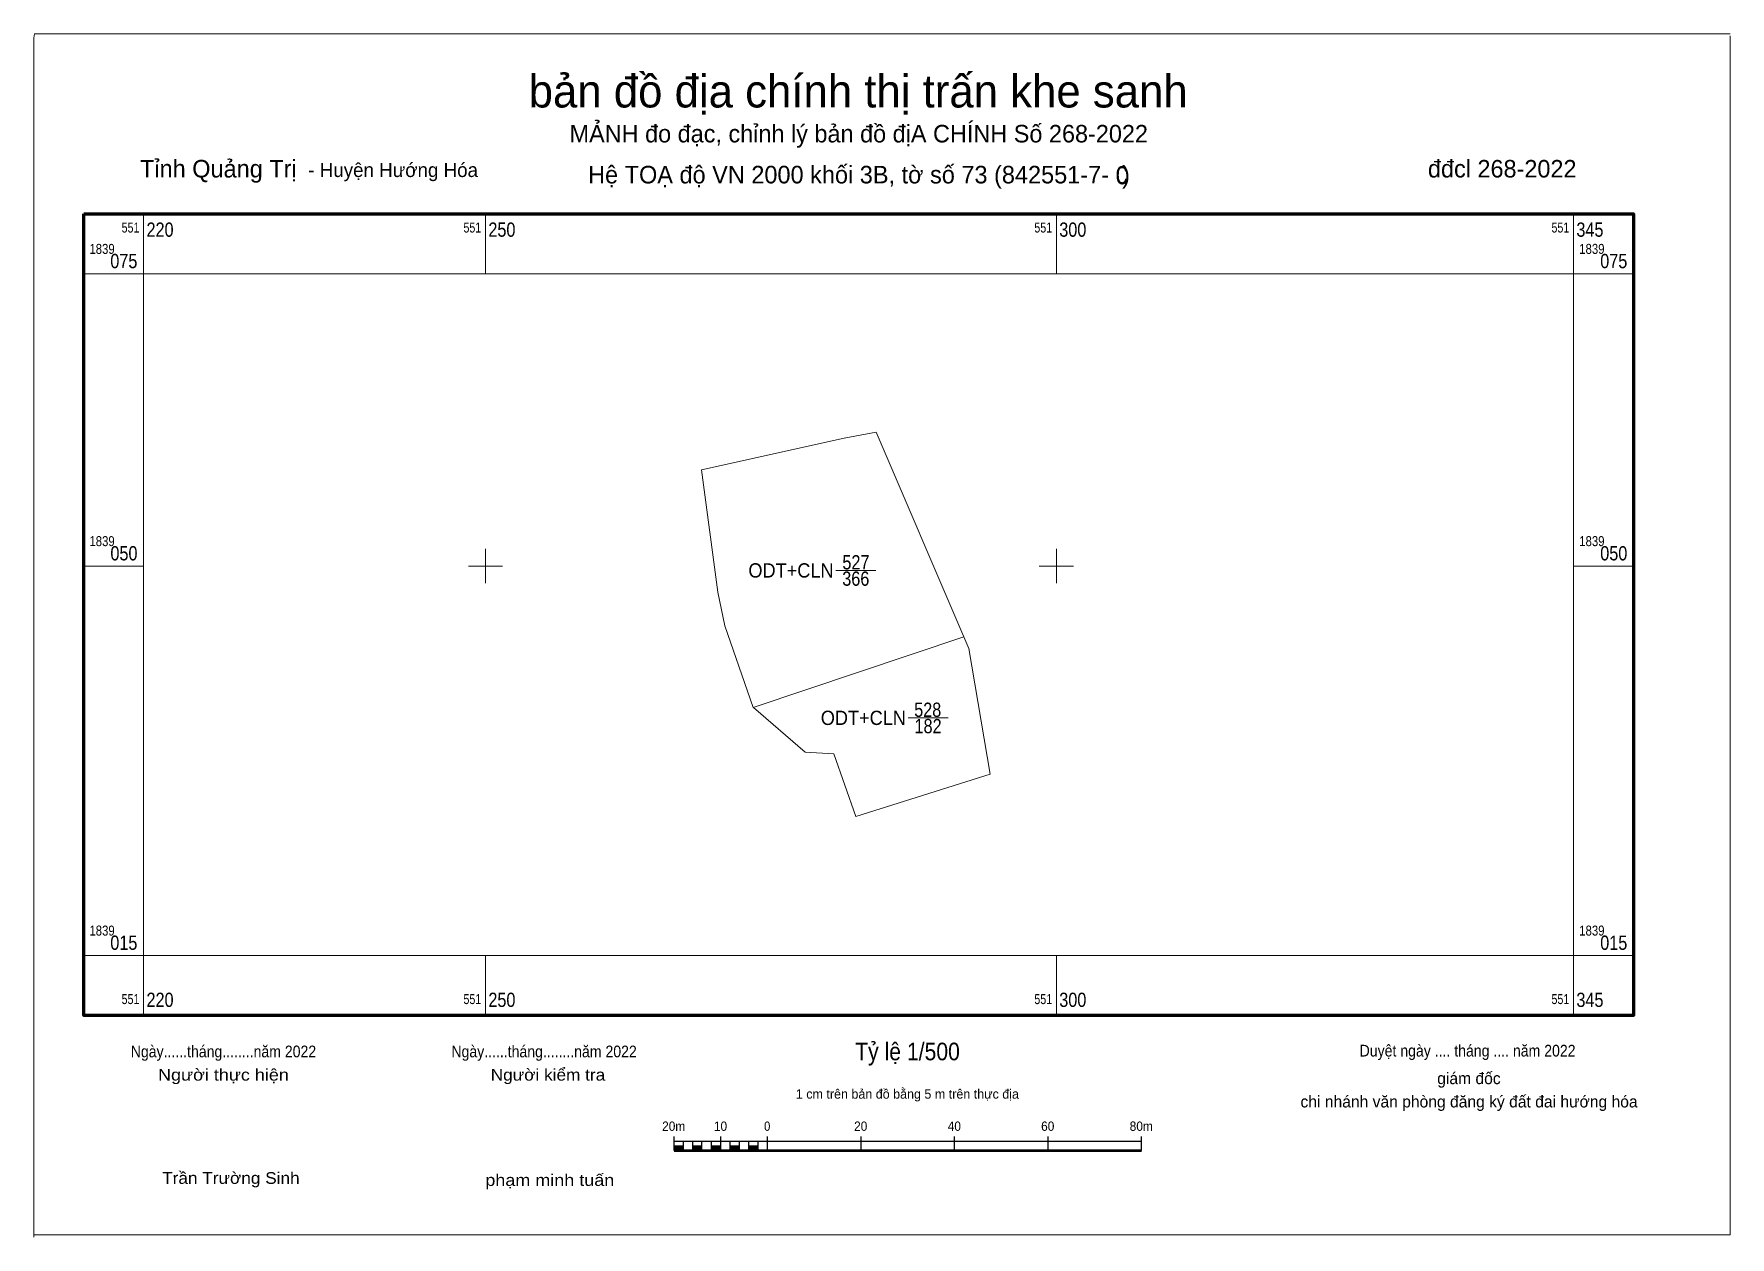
# Model space of a CAD drawing. Header units: metres. Extents: x 551210 to 551359, y 1838991 to 1839097.
import ezdxf
from ezdxf.enums import TextEntityAlignment as Align

# ---------------------------------------------------------------- set-up
doc = ezdxf.new("R2010")
doc.units = ezdxf.units.M
doc.header["$LTSCALE"] = 0.41
for name, color, linetype, lineweight in [('10', 7, 'Continuous', 13), ('11', 7, 'Continuous', 13), ('13', 7, 'Continuous', 13), ('2', 7, 'Continuous', 25), ('4', 7, 'Continuous', 13), ('63', 7, 'Continuous', 13)]:
    doc.layers.add(name, color=color, linetype=linetype, lineweight=lineweight)
doc.layers.add('5', color=7, linetype='Continuous')

msp = doc.modelspace()

# ---------------------------------------------------------------- hatches: boundary and pattern name
at = {"layer": '2'}
for points in [[(551266.51, 1838998.82), (551267.33, 1838998.82), (551267.33, 1838999.23), (551266.51, 1838999.23)], [(551268.15, 1838998.82), (551268.96, 1838998.82), (551268.96, 1838999.23), (551268.15, 1838999.23)], [(551269.78, 1838998.82), (551270.6, 1838998.82), (551270.6, 1838999.23), (551269.78, 1838999.23)], [(551271.42, 1838998.82), (551272.24, 1838998.82), (551272.24, 1838999.23), (551271.42, 1838999.23)], [(551273.06, 1838998.82), (551273.88, 1838998.82), (551273.88, 1838999.23), (551273.06, 1838999.23)]]:
    msp.add_hatch(color=256, dxfattribs=at).paths.add_polyline_path(points)

# ---------------------------------------------------------------- linework, layer by layer
at = {"layer": '10'}
msp.add_line((551273.45, 1839037.63), (551291.89, 1839043.8), dxfattribs=at)
for points in [[(551273.45, 1839037.63), (551270.97, 1839044.78), (551270.36, 1839047.72), (551268.91, 1839058.42), (551281.42, 1839061.21), (551284.2, 1839061.73), (551291.89, 1839043.8)], [(551273.45, 1839037.63), (551273.46, 1839037.61), (551278.01, 1839033.7), (551280.51, 1839033.56), (551282.42, 1839028.07), (551294.21, 1839031.77), (551292.32, 1839042.79), (551291.89, 1839043.8)]]:
    msp.add_lwpolyline(points, dxfattribs=at)
at = {"layer": '11'}
msp.add_line((551210.5, 1839096.6), (551359, 1839096.6), dxfattribs=at)
for points in [[(551210.45, 1838991.25), (551210.45, 1839096.25), (551210.5, 1839096.6)], [(551359, 1839096.44), (551359, 1838991.44), (551210.5, 1838991.44)]]:
    msp.add_lwpolyline(points, dxfattribs=at)
at = {"layer": '13'}
for p, q in [((551280.69, 1839049.62), (551284.19, 1839049.62)), ((551287.03, 1839036.71), (551290.53, 1839036.71))]:
    msp.add_line(p, q, dxfattribs=at)
at = {"layer": '2'}
for p, q in [((551266.51, 1838998.82), (551266.51, 1839000.05)), ((551270.6, 1838998.82), (551270.6, 1839000.05)), ((551274.7, 1838998.82), (551274.7, 1839000.05)), ((551282.89, 1838998.82), (551282.89, 1839000.05)), ((551291.08, 1838998.82), (551291.08, 1839000.05)), ((551299.27, 1838998.82), (551299.27, 1839000.05)), ((551307.46, 1838998.82), (551307.46, 1839000.05)), ((551266.51, 1838999.64), (551307.46, 1838999.64)), ((551267.33, 1838998.82), (551267.33, 1838999.64)), ((551268.15, 1838998.82), (551268.15, 1838999.64)), ((551268.96, 1838998.82), (551268.96, 1838999.64)), ((551269.78, 1838998.82), (551269.78, 1838999.64)), ((551271.42, 1838998.82), (551271.42, 1838999.64)), ((551272.24, 1838998.82), (551272.24, 1838999.64)), ((551273.06, 1838998.82), (551273.06, 1838999.64)), ((551273.88, 1838998.82), (551273.88, 1838999.64))]:
    msp.add_line(p, q, dxfattribs=at)
at = {"layer": '2', "lineweight": 53}
msp.add_line((551266.51, 1838998.82), (551307.46, 1838998.82), dxfattribs=at)
at = {"layer": '2', "lineweight": 13}
for points in [[(551266.51, 1838998.82), (551267.33, 1838998.82), (551267.33, 1838999.23), (551266.51, 1838999.23)], [(551268.15, 1838998.82), (551268.96, 1838998.82), (551268.96, 1838999.23), (551268.15, 1838999.23)], [(551269.78, 1838998.82), (551270.6, 1838998.82), (551270.6, 1838999.23), (551269.78, 1838999.23)], [(551271.42, 1838998.82), (551272.24, 1838998.82), (551272.24, 1838999.23), (551271.42, 1838999.23)], [(551273.06, 1838998.82), (551273.88, 1838998.82), (551273.88, 1838999.23), (551273.06, 1838999.23)]]:
    msp.add_lwpolyline(points, close=True, dxfattribs=at)
at = {"layer": '4'}
msp.add_line((551278.01, 1839033.7), (551273.46, 1839037.61), dxfattribs=at)
at = {"layer": '63'}
for p, q in [((551220.06, 1839075.59), (551220.06, 1839080.84)), ((551250, 1839075.59), (551250, 1839080.84)), ((551300, 1839075.59), (551300, 1839080.84)), ((551345.29, 1839075.59), (551345.29, 1839080.84)), ((551220.06, 1839075.59), (551214.81, 1839075.59)), ((551345.29, 1839075.59), (551350.54, 1839075.59)), ((551250, 1839048.5), (551250, 1839051.5)), ((551300, 1839048.5), (551300, 1839051.5)), ((551220.06, 1839050), (551214.81, 1839050)), ((551248.5, 1839050), (551251.5, 1839050)), ((551298.5, 1839050), (551301.5, 1839050)), ((551345.29, 1839050), (551350.54, 1839050)), ((551220.06, 1839015.9), (551214.81, 1839015.9)), ((551220.06, 1839015.9), (551220.06, 1839010.65)), ((551250, 1839015.9), (551250, 1839010.65)), ((551300, 1839015.9), (551300, 1839010.65)), ((551345.29, 1839015.9), (551345.29, 1839010.65)), ((551345.29, 1839015.9), (551350.54, 1839015.9))]:
    msp.add_line(p, q, dxfattribs=at)
at = {"layer": '63', "lineweight": 70}
msp.add_lwpolyline([(551214.81, 1839080.84), (551350.54, 1839080.84), (551350.54, 1839010.65), (551214.81, 1839010.65)], close=True, dxfattribs=at)
at = {"layer": '63'}
msp.add_lwpolyline([(551220.06, 1839075.59), (551345.29, 1839075.59), (551345.29, 1839015.9), (551220.06, 1839015.9)], close=True, dxfattribs=at)

# ---------------------------------------------------------------- texts
at = {"layer": '13', "width": 0.85}
for s, p in [('527', (551282.44, 1839049.71)), ('528', (551288.73, 1839036.8))]:
    msp.add_text(s, height=1.25, dxfattribs=at).set_placement(p, align=Align.CENTER)
at = {"layer": '2'}
for s, height, p in [('bản đồ địa chính thị trấn khe sanh', 2.865, (551282.64, 1839090.16)), ('MẢNH đo đạc, chỉnh lý bản đồ địA CHÍNH Số 268-2022', 1.535, (551282.69, 1839087.1)), ('Hệ TOẠ độ VN 2000 khối 3B, tờ số 73 (842551-7-  )', 1.539, (551282.71, 1839083.51)), ('giám đốc', 1.024, (551336.13, 1839004.64)), ('1 cm trên bản đồ bằng 5 m trên thực địa', 0.8188, (551286.95, 1839003.37)), ('chi nhánh văn phòng đăng ký đất đai hướng hóa', 1.024, (551336.14, 1839002.6))]:
    msp.add_text(s, height=height, dxfattribs=at).set_placement(p, align=Align.CENTER)
for s, height, p in [('Tỉnh Quảng Trị ', 1.539, (551219.74, 1839084.03)), ('- Huyện Hướng Hóa', 1.228, (551234.48, 1839084.07))]:
    msp.add_text(s, height=height, dxfattribs=at).set_placement(p)
msp.add_text(' đđcl 268-2022', height=1.535, dxfattribs=at).set_placement((551345.55, 1839084.03), align=Align.RIGHT)
at = {"layer": '2', "width": 0.95}
for p in [(551280.48, 1839049), (551286.82, 1839036.09)]:
    msp.add_text('ODT+CLN', height=1.25, dxfattribs=at).set_placement(p, align=Align.RIGHT)
at = {"layer": '2'}
for s, height, width, p in [('Ngày......tháng........năm 2022', 1.024, 0.9, (551227.05, 1839006.99)), ('Ngày......tháng........năm 2022', 1.024, 0.9, (551255.13, 1839006.99)), ('Tỷ lệ 1/500', 1.54, 0.9, (551286.96, 1839006.73)), ('Duyệt ngày .... tháng .... năm 2022', 1.024, 0.9, (551336.01, 1839007.06)), ('Người thực hiện', 1.024, 1.15, (551227.05, 1839004.95)), ('Người kiểm tra', 1.024, 1.1, (551255.47, 1839004.95)), ('20m', 0.819, 0.95, (551266.48, 1839000.55)), ('10', 0.819, 0.95, (551270.58, 1839000.55)), ('0', 0.819, 0.9, (551274.67, 1839000.55)), ('20', 0.819, 0.95, (551282.86, 1839000.55)), ('40', 0.819, 0.95, (551291.06, 1839000.55)), ('60', 0.819, 0.95, (551299.24, 1839000.55)), ('80m', 0.819, 0.95, (551307.43, 1839000.55)), ('Trần Trường Sinh', 1.024, 1.1, (551227.7, 1838995.91)), ('phạm minh tuấn', 1.024, 1.15, (551255.63, 1838995.73))]:
    msp.add_text(s, height=height, dxfattribs=dict(at, width=width)).set_placement(p, align=Align.CENTER)
at = {"layer": '4', "width": 0.85}
for s, p in [('366', (551282.43, 1839048.28)), ('182', (551288.76, 1839035.37))]:
    msp.add_text(s, height=1.25, dxfattribs=at).set_placement(p, align=Align.CENTER)
at = {"layer": '5', "width": 0.8}
msp.add_text('c', height=2.06, dxfattribs=at).set_placement((551305.72, 1839083.44), align=Align.CENTER)
at = {"layer": '63'}
for s, height, width, p in [('551', 0.875, 0.8, (551219.69, 1839079.21)), ('551', 0.875, 0.8, (551249.63, 1839079.21)), ('551', 0.875, 0.8, (551299.63, 1839079.21)), ('551', 0.875, 0.8, (551344.92, 1839079.21)), ('075', 1.25, 0.85, (551219.51, 1839076.09)), ('075', 1.25, 0.85, (551350, 1839076.09)), ('050', 1.25, 0.85, (551219.52, 1839050.5)), ('050', 1.25, 0.85, (551350, 1839050.5)), ('015', 1.25, 0.85, (551219.51, 1839016.4)), ('015', 1.25, 0.85, (551350, 1839016.4)), ('551', 0.875, 0.8, (551219.69, 1839011.65)), ('551', 0.875, 0.8, (551249.63, 1839011.65)), ('551', 0.875, 0.8, (551299.63, 1839011.65)), ('551', 0.875, 0.8, (551344.92, 1839011.65))]:
    msp.add_text(s, height=height, dxfattribs=dict(at, width=width)).set_placement(p, align=Align.RIGHT)
at = {"layer": '63', "width": 0.85}
for s, height, p in [('220', 1.25, (551220.31, 1839078.84)), ('250', 1.25, (551250.25, 1839078.84)), ('300', 1.25, (551300.25, 1839078.84)), ('345', 1.25, (551345.54, 1839078.84)), ('1839', 0.875, (551215.31, 1839077.34)), ('1839', 0.875, (551345.79, 1839077.34)), ('1839', 0.875, (551215.31, 1839051.75)), ('1839', 0.875, (551345.79, 1839051.75)), ('1839', 0.875, (551215.31, 1839017.65)), ('1839', 0.875, (551345.79, 1839017.65)), ('220', 1.25, (551220.31, 1839011.4)), ('250', 1.25, (551250.25, 1839011.4)), ('300', 1.25, (551300.25, 1839011.4)), ('345', 1.25, (551345.54, 1839011.4))]:
    msp.add_text(s, height=height, dxfattribs=at).set_placement(p)

doc.saveas('drawing.dxf')
